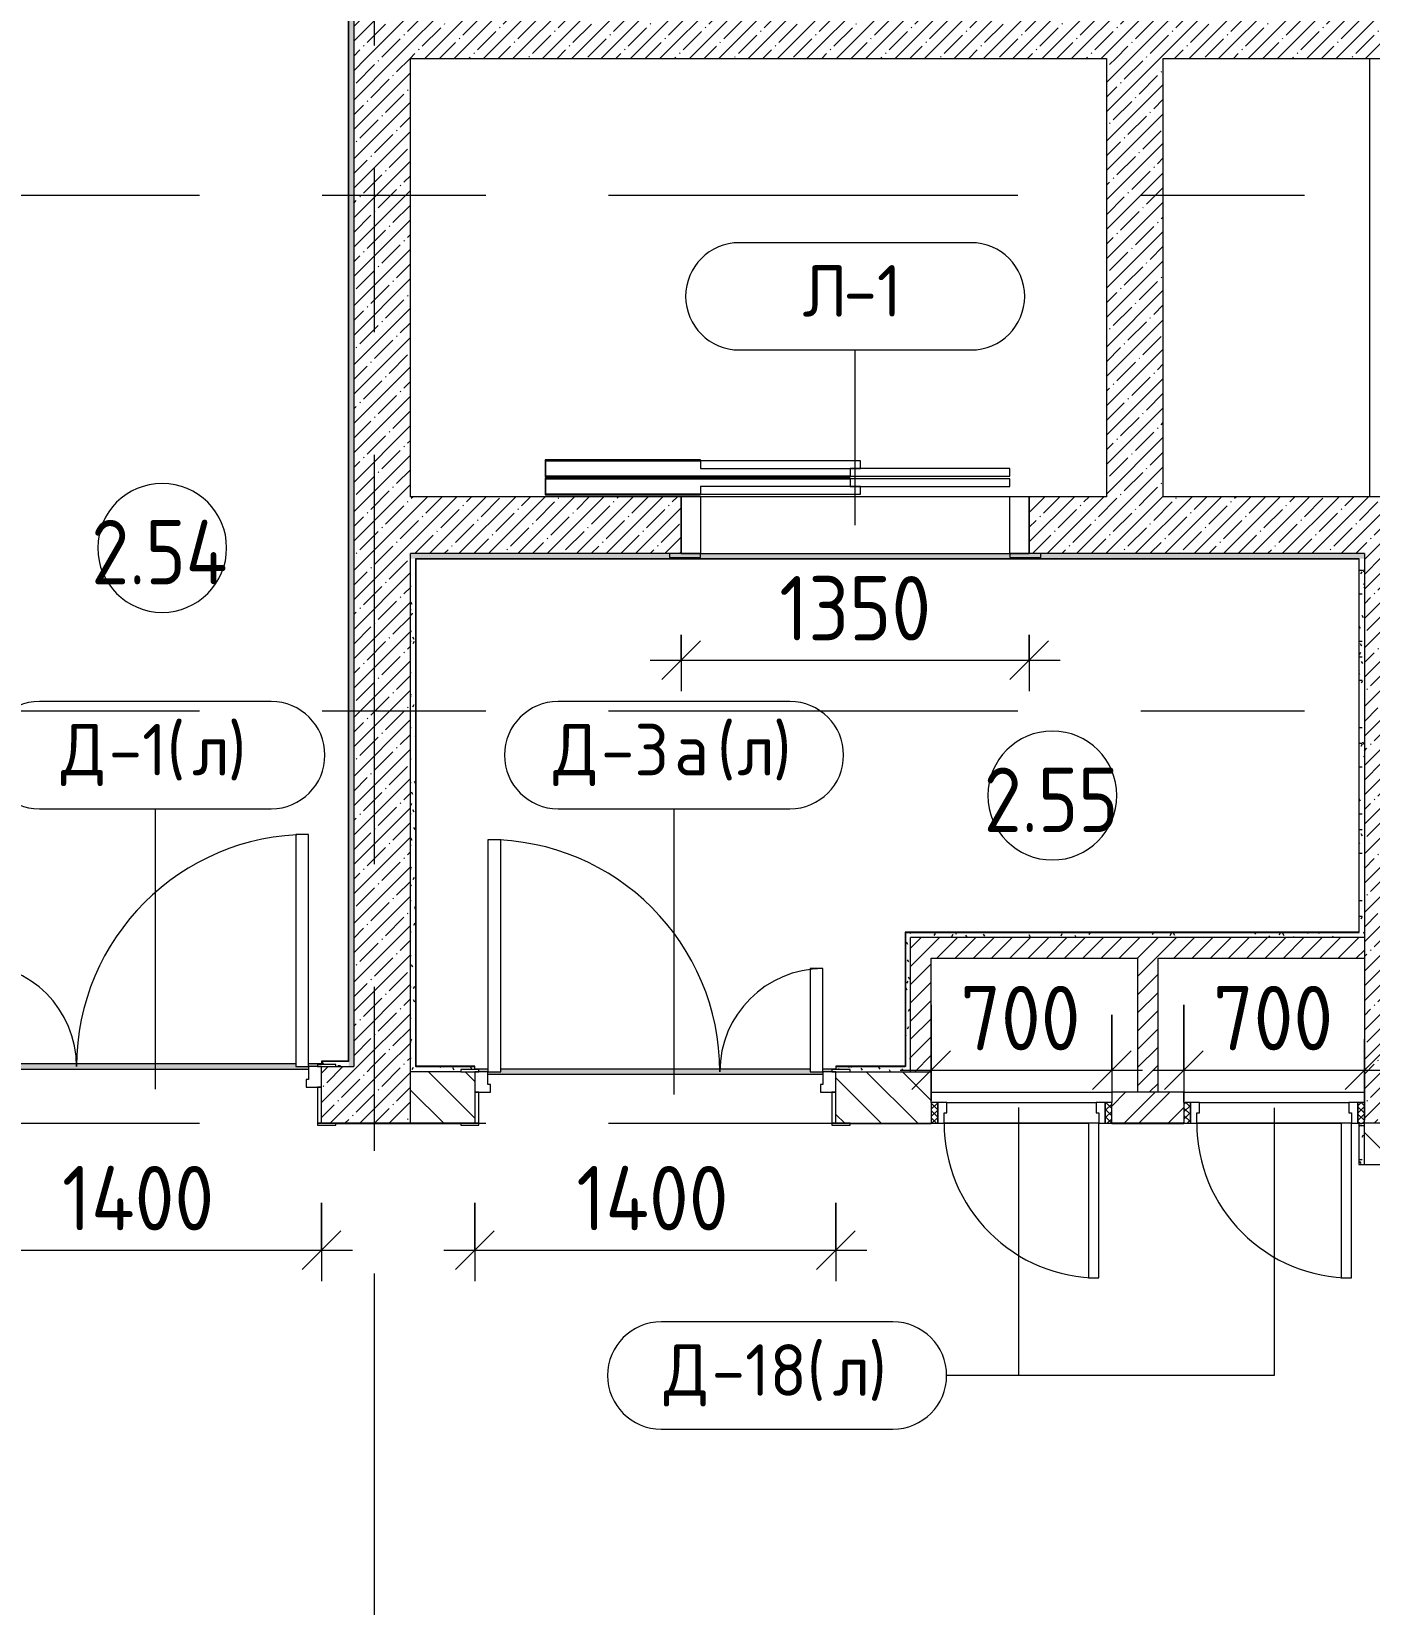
# Model space of a CAD drawing. Header units: millimetres. Extents: x 81632 to 272167, y -8553 to 29000.
# Drawn here: x 93330 to 98520, y 11533 to 17635 of the extents above; entities that cross this region are included whole.
import ezdxf

# ---------------------------------------------------------------- set-up
doc = ezdxf.new("R2010")
doc.units = ezdxf.units.MM
doc.linetypes.add('Осевая', pattern=[3175, 635, -476.25, 1587.5, -476.25])
for name, color, linetype, lineweight in [('A-ANNO-DIMS', 7, 'Continuous', 9), ('A-ANNO-DIMS-100', 7, 'Continuous', 9), ('A-AREA-IDEN', 7, 'Continuous', 9), ('A-DOOR', 7, 'Continuous', 9), ('A-DOOR-FRAM-2', 7, 'Continuous', 9), ('A-DOOR-IDEN', 7, 'Continuous', 9), ('A-WALL', 7, 'Continuous', 9), ('I-WALL', 7, 'Continuous', 9), ('Ограждение', 7, 'Continuous', 9), ('Оси-2', 7, 'Осевая', 9), ('Поручни', 7, 'Continuous', 9)]:
    doc.layers.add(name, color=color, linetype=linetype, lineweight=lineweight)
for name, color, linetype, lineweight, true_color in [('A-DOOR-1', 1, 'Continuous', 9, 0xff0000), ('A-DOOR-2', 1, 'Continuous', 13, 0xff0000), ('A-DOOR-FRAM-1', 1, 'Continuous', 13, 0xff0000), ('A-DOOR-FRAM-3', 1, 'Continuous', 9, 0xff0000), ('A-WALL-1', 7, 'Continuous', 9, 0x3c3c3c), ('A-WALL-FNSH-1', 7, 'Continuous', 9, 0x3c3c3c)]:
    doc.layers.add(name, color=color, linetype=linetype, lineweight=lineweight, true_color=true_color)
doc.styles.add('GOST Common', font='GOST_Common.ttf', dxfattribs={"height": 200})
doc.styles.add('GOST Common_1', font='GOST_Common.ttf', dxfattribs={"width": 0.9, "height": 250})
doc.styles.add('ISOCPEUR', font='isocpeur.ttf', dxfattribs={"width": 0.9, "height": 250})
doc.dimstyles.new('ISO-2_5_0_9К_БОЛЬШОЙ', dxfattribs={"dimscale": 304.8, "dimtxt": 248.995294, "dimasz": 0.492126, "dimexe": 0.393701, "dimexo": 0.984252, "dimgap": 0, "dimtad": 1, "dimdec": 0, "dimrnd": 10, "dimzin": 0, "dimdsep": 46, "dimtxsty": 'ISOCPEUR', "dimblk1": 'OBLIQUE', "dimblk2": 'OBLIQUE', "dimsah": 1, "dimcen": 0.09, "dimdle": 0.393701, "dimazin": 0, "dimtfac": 1, "dimtdec": 4, "dimtix": 1, "dimtmove": 0, "dimatfit": 3, "dimfxl": 1, "dimtvp": 1, "dimtolj": 1, "dimtzin": 0, "dimarcsym": 2})
pattern_1 = [(45, (0, 0), (-57.024626, 57.024626), []), (45, (57.025, 0), (-57.024626, 57.024626), [100.806, -20.161, 3.353, -16.808])]
pattern_2 = [(135, (0, 0), (-70.71068, -70.71068), [])]
pattern_3 = [(45, (0, 0), (-35.35534, 35.35534), [])]
pattern_4 = [(0, (0, 0), (121.92, 30.48), [10.058, -81.382, 10.058, -81.382, -487.68]), (0, (0, 0), (121.92, 30.48), [-182.88, 10.058, -172.822, 10.058, -81.382, -213.36]), (0, (0, 0), (121.92, 30.48), [-457.2, 10.058, -50.902, 10.058, -142.342]), (120, (45.72, 15.24), (-87.356454, 90.345817), [10.058, -81.382, 10.058, -81.382, -487.68]), (120, (45.72, 15.24), (-87.356454, 90.345817), [-182.88, 10.058, -172.822, 10.058, -81.382, -213.36]), (120, (45.72, 15.24), (-87.356454, 90.345817), [-457.2, 10.058, -50.902, 10.058, -142.342]), (240, (60.96, 76.2), (-34.563546, -120.825817), [10.058, -81.382, 10.058, -81.382, -487.68]), (240, (60.96, 76.2), (-34.563546, -120.825817), [-182.88, 10.058, -172.822, 10.058, -81.382, -213.36]), (240, (60.96, 76.2), (-34.563546, -120.825817), [-457.2, 10.058, -50.902, 10.058, -142.342])]

# ---------------------------------------------------------------- blocks, each defined once
blk = doc.blocks.new('110_Дверь_СКБ_2Ст - Д-1_л_Лестничная клетка EIS60 2-32142534-План заполнения и маркировки дверных проемов 2 этажа в осях 23-33')
at = {"layer": 'A-DOOR-1'}
for centre, radius, start, end in [((662.5, 110), 900, 90, 180), ((-637.5, 110), 400, 360, 90)]:
    blk.add_arc(centre, radius, start, end, dxfattribs=at)
at = {"layer": 'A-DOOR-2'}
for p, q in [((662.5, 1010), (612.5, 1010)), ((612.5, 1010), (612.5, 110)), ((662.5, 110), (662.5, 1010)), ((-637.5, 510), (-637.5, 110)), ((-587.5, 510), (-637.5, 510)), ((-587.5, 110), (-587.5, 510)), ((-637.5, 110), (-587.5, 110)), ((612.5, 110), (662.5, 110))]:
    blk.add_line(p, q, dxfattribs=at)
at = {"layer": 'A-DOOR-FRAM-1'}
for p, q in [((-672.5, 118), (-742.5, 118)), ((-742.5, 118), (-742.5, 110)), ((-742.5, 110), (-672.5, 110)), ((-637.5, 110), (-687.5, 110)), ((-687.5, 110), (-687.5, 30)), ((-672.5, 110), (-672.5, 118)), ((-637.5, 60), (-637.5, 110)), ((662.5, 110), (662.5, 60)), ((712.5, 110), (662.5, 110)), ((767.5, 118), (697.5, 118)), ((697.5, 118), (697.5, 110)), ((697.5, 110), (767.5, 110)), ((712.5, 30), (712.5, 110)), ((767.5, 110), (767.5, 118)), ((-687.5, 30), (-627.5, 30)), ((-672.5, 30), (-687.5, 30)), ((-687.5, 30), (-687.5, -110)), ((-672.5, -110), (-672.5, 30)), ((-627.5, 60), (-637.5, 60)), ((-627.5, 30), (-627.5, 60)), ((662.5, 60), (652.5, 60)), ((652.5, 60), (652.5, 30)), ((652.5, 30), (712.5, 30)), ((712.5, 30), (697.5, 30)), ((697.5, 30), (697.5, -110)), ((712.5, -110), (712.5, 30)), ((-672.5, -110), (-742.5, -110)), ((-742.5, -110), (-742.5, -118)), ((-742.5, -118), (-672.5, -118)), ((-687.5, -110), (-672.5, -110)), ((-672.5, -118), (-672.5, -110)), ((697.5, -110), (712.5, -110)), ((767.5, -110), (697.5, -110)), ((697.5, -110), (697.5, -118)), ((697.5, -118), (767.5, -118)), ((767.5, -118), (767.5, -110))]:
    blk.add_line(p, q, dxfattribs=at)
blk = doc.blocks.new('110_Дверь_СКБ_2Ст - Д-3а 1450x2100h_Лестничная клетка из коридора-32352288-План заполнения и маркировки дверных проемов 2 этажа в осях 23-33')
at = {"layer": 'A-DOOR-1'}
for centre, radius, start, end in [((-637.5, 100), 900, 0, 90), ((662.5, 100), 400, 90, 180)]:
    blk.add_arc(centre, radius, start, end, dxfattribs=at)
at = {"layer": 'A-DOOR-2'}
for p, q in [((-637.5, 1000), (-637.5, 100)), ((-587.5, 1000), (-637.5, 1000)), ((-587.5, 100), (-587.5, 1000)), ((662.5, 500), (612.5, 500)), ((612.5, 500), (612.5, 100)), ((662.5, 100), (662.5, 500)), ((-637.5, 100), (-587.5, 100)), ((612.5, 100), (662.5, 100))]:
    blk.add_line(p, q, dxfattribs=at)
at = {"layer": 'A-DOOR-FRAM-1'}
for p, q in [((-672.5, 108), (-742.5, 108)), ((-742.5, 108), (-742.5, 100)), ((-742.5, 100), (-672.5, 100)), ((-637.5, 100), (-687.5, 100)), ((-687.5, 100), (-687.5, 20)), ((-672.5, 100), (-672.5, 108)), ((-637.5, 50), (-637.5, 100)), ((662.5, 100), (662.5, 50)), ((712.5, 100), (662.5, 100)), ((767.5, 108), (697.5, 108)), ((697.5, 108), (697.5, 100)), ((697.5, 100), (767.5, 100)), ((712.5, 20), (712.5, 100)), ((767.5, 100), (767.5, 108)), ((-687.5, 20), (-627.5, 20)), ((-672.5, 20), (-687.5, 20)), ((-687.5, 20), (-687.5, -100)), ((-672.5, -100), (-672.5, 20)), ((-627.5, 50), (-637.5, 50)), ((-627.5, 20), (-627.5, 50)), ((662.5, 50), (652.5, 50)), ((652.5, 50), (652.5, 20)), ((652.5, 20), (712.5, 20)), ((712.5, 20), (697.5, 20)), ((697.5, 20), (697.5, -100)), ((712.5, -100), (712.5, 20)), ((-672.5, -100), (-742.5, -100)), ((-742.5, -100), (-742.5, -108)), ((-742.5, -108), (-672.5, -108)), ((-687.5, -100), (-672.5, -100)), ((-672.5, -108), (-672.5, -100)), ((697.5, -100), (712.5, -100)), ((767.5, -100), (697.5, -100)), ((697.5, -100), (697.5, -108)), ((697.5, -108), (767.5, -108)), ((767.5, -108), (767.5, -100))]:
    blk.add_line(p, q, dxfattribs=at)
blk = doc.blocks.new('110_Дверь_СКБ_1Ст - д-18 700x2100h_Технический шкаф ЭОМ и СС-23698042-План заполнения и маркировки дверных проемов 2 этажа в осях 23-33')
at = {"layer": 'A-DOOR'}
h = blk.add_hatch(dxfattribs=at)
h.set_pattern_fill('FP_28', color=256, style=0, pattern_type=2)
h.set_pattern_definition([(135, (1951.41, 124.685), (-14.14214, -14.14214), []), (225, (1951.41, 124.685), (14.14214, -14.14214), [])])
h.paths.add_polyline_path([(362.5, 60), (337.5, 60), (337.5, -20), (362.5, -20)])
at = {"layer": 'A-DOOR-FRAM-2'}
h = blk.add_hatch(dxfattribs=at)
h.set_pattern_fill('FP_29', color=256, style=0, pattern_type=2)
h.set_pattern_definition([(45, (-171.384, 124.685), (-14.1421, 14.1421), []), (135, (-171.384, 124.685), (-14.1421, -14.1421), [])])
h.paths.add_polyline_path([(-312.5, 60), (-337.5, 60), (-337.5, -20), (-312.5, -20)])
at = {"layer": 'A-DOOR-1'}
blk.add_arc((-287.5, 60), 600, 360, 90, dxfattribs=at)
at = {"layer": 'A-DOOR-2'}
for p, q in [((-287.5, 660), (-287.5, 60)), ((-247.5, 660), (-287.5, 660)), ((-247.5, 60), (-247.5, 660)), ((-287.5, 60), (-247.5, 60))]:
    blk.add_line(p, q, dxfattribs=at)
at = {"layer": 'A-DOOR-FRAM-1'}
for p, q in [((-312.5, 60), (-337.5, 60)), ((-337.5, 60), (-337.5, -20)), ((-287.5, 60), (-312.5, 60)), ((-312.5, 60), (-312.5, -20)), ((-312.5, -20), (-312.5, 60)), ((-287.5, 20), (-287.5, 60)), ((-277.5, 20), (-287.5, 20)), ((-277.5, -20), (-277.5, 20)), ((312.5, 20), (302.5, 20)), ((302.5, 20), (302.5, -20)), ((312.5, 60), (312.5, 20)), ((337.5, 60), (312.5, 60)), ((337.5, -20), (337.5, 60)), ((362.5, 60), (337.5, 60)), ((337.5, 60), (337.5, -20)), ((362.5, -20), (362.5, 60)), ((-337.5, -20), (-312.5, -20)), ((-312.5, -20), (-277.5, -20)), ((302.5, -20), (337.5, -20)), ((337.5, -20), (362.5, -20))]:
    blk.add_line(p, q, dxfattribs=at)
at = {"layer": 'A-DOOR-FRAM-3'}
for p, q in [((-247.5, 60), (312.5, 60)), ((302.5, -20), (-277.5, -20))]:
    blk.add_line(p, q, dxfattribs=at)
blk = doc.blocks.new('DOR_Дверь лифта - 1350х2050h-19118285-План заполнения и маркировки дверных проемов 2 этажа в осях 23-33')
at = {"layer": 'A-DOOR-1'}
for p, q in [((600, 110), (-600, 110)), ((-600, 110), (-600, -110)), ((600, -110), (600, 110)), ((-600, -110), (600, -110)), ((-20, -120), (-20, -150)), ((600, -120), (-20, -120)), ((600, -150), (600, -120)), ((-600, -150), (-600, -180)), ((20, -150), (-600, -150)), ((-600, -180), (20, -180)), ((-20, -150), (600, -150)), ((20, -180), (20, -150)), ((-600, -190), (-600, -220)), ((20, -190), (-600, -190)), ((-600, -220), (20, -220)), ((-20, -220), (-20, -250)), ((600, -220), (-20, -220)), ((20, -220), (20, -190)), ((600, -250), (600, -220)), ((-20, -250), (600, -250))]:
    blk.add_line(p, q, dxfattribs=at)
at = {"layer": 'A-DOOR-2'}
for p, q in [((-600, 125), (-720, 125)), ((-720, 125), (-720, 110)), ((-600, 110), (-600, 125)), ((720, 125), (600, 125)), ((600, 125), (600, 110)), ((720, 110), (720, 125)), ((-720, 110), (-600, 110)), ((-675, 110), (-675, -110)), ((-600, 110), (-675, 110)), ((675, 110), (600, 110)), ((600, 110), (720, 110)), ((675, -110), (675, 110)), ((-675, -110), (-600, -110)), ((600, -110), (675, -110))]:
    blk.add_line(p, q, dxfattribs=at)
at = {"layer": 'A-DOOR-FRAM-1'}
for p, q in [((600, -117), (600, -120)), ((1203, -117), (600, -117)), ((600, -120), (1200, -120)), ((1200, -120), (1200, -180)), ((1203, -183), (1203, -117)), ((1200, -180), (20, -180)), ((20, -180), (20, -183)), ((20, -183), (1203, -183)), ((1203, -187), (20, -187)), ((20, -187), (20, -190)), ((20, -190), (1200, -190)), ((1200, -190), (1200, -250)), ((1203, -253), (1203, -187)), ((600, -250), (600, -253)), ((1200, -250), (600, -250)), ((600, -253), (1203, -253))]:
    blk.add_line(p, q, dxfattribs=at)
blk = doc.blocks.new('Ограждение - Ограждение-32875246-План заполнения и маркировки дверных проемов 2 этажа в осях 23-33')
at = {"layer": 'Ограждение'}
h = blk.add_hatch(color=256, dxfattribs=at)
h.paths.add_polyline_path([(94405, 13610), (94405, 13620), (94355, 13620), (94355, 13630), (93155, 13630), (93155, 13620), (93105, 13620), (93105, 13610), (94355, 13610)])
h.paths.add_polyline_path([(94405, 13620), (94440, 13620), (94440, 13628), (94455, 13628), (94455, 13630), (94405, 13630)])
h.paths.add_polyline_path([(93070, 13620), (93105, 13620), (93105, 13630), (93070, 13630), (93070, 13628)])
at = {"layer": 'Поручни'}
for p, q in [((93070, 13628), (93070, 13630)), ((93105, 13630), (93070, 13630)), ((93105, 13610), (94405, 13610)), ((94355, 13630), (93155, 13630)), ((94455, 13630), (94405, 13630))]:
    blk.add_line(p, q, dxfattribs=at)
blk = doc.blocks.new('Ограждение - Ограждение-32875302-План заполнения и маркировки дверных проемов 2 этажа в осях 23-33')
at = {"layer": 'Ограждение'}
h = blk.add_hatch(color=256, dxfattribs=at)
h.paths.add_polyline_path([(96400, 13590), (96400, 13600), (96350, 13600), (96350, 13610), (95150, 13610), (95150, 13600), (95100, 13600), (95100, 13590), (96350, 13590)])
h.paths.add_polyline_path([(95100, 13600), (95100, 13610), (95050, 13610), (95050, 13608), (95065, 13608), (95065, 13600)])
h.paths.add_polyline_path([(96435, 13600), (96435, 13608), (96450, 13608), (96450, 13610), (96400, 13610), (96400, 13600)])
at = {"layer": 'Поручни'}
for p, q in [((95100, 13610), (95050, 13610)), ((96350, 13610), (95150, 13610)), ((96450, 13610), (96400, 13610)), ((95100, 13590), (96400, 13590))]:
    blk.add_line(p, q, dxfattribs=at)
blk = doc.blocks.new('М_двери - Типоразмер_рамка-25223575-План заполнения и маркировки дверных проемов 2 этажа в осях 23-33')
at = {"layer": 'A-DOOR-IDEN'}
for p, q in [((4.496, 2.08), (-4.496, 2.08)), ((-4.496, -2.08), (4.496, -2.08))]:
    blk.add_line(p, q, dxfattribs=at)
for centre, start, end in [((-4.496, 0), 90, 270), ((4.496, 0), 270, 90)]:
    blk.add_arc(centre, 2.08, start, end, dxfattribs=at)
blk = doc.blocks.new('DIMBLOCK38-План заполнения и маркировки дверных проемов 2 этажа в осях 23-33')
at = {"layer": 'A-ANNO-DIMS-100'}
for p, q in [((93055, 13092), (93055, 12787.9)), ((93055, 12907.9), (93055, 13092)), ((94455, 13092), (94455, 12787.9)), ((94455, 12907.9), (94455, 13092)), ((92935, 12907.9), (94575, 12907.9))]:
    blk.add_line(p, q, dxfattribs=at)
at = {"layer": 'A-ANNO-DIMS-100', "lineweight": 20}
for p, q in [((93055, 12907.9), (93130, 12982.9)), ((94455, 12907.9), (94530, 12982.9)), ((93055, 12907.9), (92980, 12832.9)), ((94455, 12907.9), (94380, 12832.9))]:
    blk.add_line(p, q, dxfattribs=at)
at = {"layer": 'A-ANNO-DIMS-100', "color": 0, "insert": (93448.5, 13234.5), "char_height": 250, "width": 735.494, "attachment_point": 1, "line_spacing_factor": 1.149209, "style": 'ISOCPEUR'}
blk.add_mtext('1400', dxfattribs=at)
blk = doc.blocks.new('_Oblique')
at = {"color": 0, "linetype": 'ByBlock', "lineweight": -2}
blk.add_line((-0.5, -0.5), (0.5, 0.5), dxfattribs=at)
blk = doc.blocks.new('DIMBLOCK39-План заполнения и маркировки дверных проемов 2 этажа в осях 23-33')
at = {"layer": 'A-ANNO-DIMS-100'}
for p, q in [((95050, 13092), (95050, 12787.9)), ((95050, 12907.9), (95050, 13092)), ((96450, 13092), (96450, 12787.9)), ((96450, 12907.9), (96450, 13092)), ((94930, 12907.9), (96570, 12907.9))]:
    blk.add_line(p, q, dxfattribs=at)
at = {"layer": 'A-ANNO-DIMS-100', "lineweight": 20}
for p, q in [((95050, 12907.9), (95125, 12982.9)), ((96450, 12907.9), (96525, 12982.9)), ((95050, 12907.9), (94975, 12832.9)), ((96450, 12907.9), (96375, 12832.9))]:
    blk.add_line(p, q, dxfattribs=at)
at = {"layer": 'A-ANNO-DIMS-100', "color": 0, "insert": (95443.5, 13234.5), "char_height": 250, "width": 735.494, "attachment_point": 1, "line_spacing_factor": 1.149209, "style": 'ISOCPEUR'}
blk.add_mtext('1400', dxfattribs=at)
blk = doc.blocks.new('DIMBLOCK40-План заполнения и маркировки дверных проемов 2 этажа в осях 23-33')
at = {"layer": 'A-ANNO-DIMS-100'}
for p, q in [((96820, 13860), (96820, 13486.4)), ((96820, 13606.4), (96820, 13860)), ((97520, 13820), (97520, 13486.4)), ((97520, 13606.4), (97520, 13820)), ((96700, 13606.4), (97640, 13606.4))]:
    blk.add_line(p, q, dxfattribs=at)
at = {"layer": 'A-ANNO-DIMS-100', "lineweight": 20}
for p, q in [((96820, 13606.4), (96895, 13681.4)), ((97520, 13606.4), (97595, 13681.4)), ((96820, 13606.4), (96745, 13531.4)), ((97520, 13606.4), (97445, 13531.4))]:
    blk.add_line(p, q, dxfattribs=at)
at = {"layer": 'A-ANNO-DIMS-100', "color": 0, "insert": (96933, 13933), "char_height": 250, "width": 568.858, "attachment_point": 1, "line_spacing_factor": 1.149209, "style": 'ISOCPEUR'}
blk.add_mtext('700', dxfattribs=at)
blk = doc.blocks.new('DIMBLOCK41-План заполнения и маркировки дверных проемов 2 этажа в осях 23-33')
at = {"layer": 'A-ANNO-DIMS-100'}
for p, q in [((97800, 13860), (97800, 13486.4)), ((97800, 13606.4), (97800, 13860)), ((98500, 13412.4), (98500, 13726.4)), ((97680, 13606.4), (98620, 13606.4)), ((98500, 13606.4), (98500, 13412.4))]:
    blk.add_line(p, q, dxfattribs=at)
at = {"layer": 'A-ANNO-DIMS-100', "lineweight": 20}
for p, q in [((97800, 13606.4), (97875, 13681.4)), ((98500, 13606.4), (98575, 13681.4)), ((97800, 13606.4), (97725, 13531.4)), ((98500, 13606.4), (98425, 13531.4))]:
    blk.add_line(p, q, dxfattribs=at)
at = {"layer": 'A-ANNO-DIMS-100', "color": 0, "insert": (97913, 13933), "char_height": 250, "width": 568.858, "attachment_point": 1, "line_spacing_factor": 1.149209, "style": 'ISOCPEUR'}
blk.add_mtext('700', dxfattribs=at)
blk = doc.blocks.new('Марка_Помещения - Номер-25198446-План заполнения и маркировки дверных проемов 2 этажа в осях 23-33')
at = {"layer": 'A-AREA-IDEN'}
for start, end in [(360, 180), (180, 360)]:
    blk.add_arc((0, 0), 2.5, start, end, dxfattribs=at)
blk = doc.blocks.new('DIMBLOCK47-План заполнения и маркировки дверных проемов 2 этажа в осях 23-33')
at = {"layer": 'A-ANNO-DIMS-100'}
for p, q in [((95850, 15295), (95850, 15076)), ((95850, 15196), (95850, 15295)), ((97200, 15295), (97200, 15076)), ((97200, 15196), (97200, 15295)), ((95730, 15196), (97320, 15196))]:
    blk.add_line(p, q, dxfattribs=at)
at = {"layer": 'A-ANNO-DIMS-100', "lineweight": 20}
for p, q in [((95850, 15196), (95925, 15271)), ((97200, 15196), (97275, 15271)), ((95850, 15196), (95775, 15121)), ((97200, 15196), (97125, 15121))]:
    blk.add_line(p, q, dxfattribs=at)
at = {"layer": 'A-ANNO-DIMS-100', "color": 0, "insert": (96230.5, 15522.6), "char_height": 250, "width": 706.764, "attachment_point": 1, "line_spacing_factor": 1.149209, "style": 'ISOCPEUR'}
blk.add_mtext('1350', dxfattribs=at)

msp = doc.modelspace()

# ---------------------------------------------------------------- hatches: boundary and pattern name
at = {"layer": 'I-WALL'}
h = msp.add_hatch(dxfattribs=at)
h.set_pattern_fill('FP_38', color=256, style=0, pattern_type=2)
h.set_pattern_definition(pattern_4)
h.paths.add_polyline_path([(94580, 13620), (94580, 17770), (94560, 17770), (94560, 13620)])
h = msp.add_hatch(dxfattribs=at)
h.set_pattern_fill('FP_2', color=256, style=0, pattern_type=2)
h.set_pattern_definition(pattern_1)
h.paths.add_polyline_path([(100800, 17530), (100800, 17750), (94580, 17750), (94580, 17530), (100720, 17530)])
h = msp.add_hatch(dxfattribs=at)
h.set_pattern_fill('FP_2', color=256, style=0, pattern_type=2)
h.set_pattern_definition(pattern_1)
h.paths.add_polyline_path([(94800, 13620), (94800, 17530), (94580, 17530), (94580, 13620), (94747.5, 13620)])
h = msp.add_hatch(dxfattribs=at)
h.set_pattern_fill('FP_2', color=256, style=0, pattern_type=2)
h.set_pattern_definition(pattern_1)
h.paths.add_polyline_path([(97720, 15830), (97720, 17530), (97500, 17530), (97500, 15830)])
h = msp.add_hatch(dxfattribs=at)
h.set_pattern_fill('FP_2', color=256, style=0, pattern_type=2)
h.set_pattern_definition(pattern_1)
h.paths.add_polyline_path([(98500, 15610), (98720, 15610), (98720, 15830), (97200, 15830), (97200, 15610), (97290.5, 15610)])
h.paths.add_polyline_path([(94800, 15610), (95850, 15610), (95850, 15830), (94800, 15830)])
h = msp.add_hatch(dxfattribs=at)
h.set_pattern_fill('FP_38', color=256, style=0, pattern_type=2)
h.set_pattern_definition(pattern_4)
h.paths.add_polyline_path([(98480, 15590), (98500, 15590), (98500, 15610), (94800, 15610), (94800, 15590), (98479, 15590)])
h = msp.add_hatch(dxfattribs=at)
h.set_pattern_fill('FP_38', color=256, style=0, pattern_type=2)
h.set_pattern_definition(pattern_4)
h.paths.add_polyline_path([(94800, 13600), (94820, 13600), (94820, 15590), (94800, 15590), (94800, 13620)])
h = msp.add_hatch(dxfattribs=at)
h.set_pattern_fill('FP_38', color=256, style=0, pattern_type=2)
h.set_pattern_definition(pattern_4)
h.paths.add_polyline_path([(98500, 14140), (98500, 15590), (98480, 15590), (98480, 14140)])
h = msp.add_hatch(dxfattribs=at)
h.set_pattern_fill('FP_2', color=256, style=0, pattern_type=2)
h.set_pattern_definition(pattern_1)
h.paths.add_polyline_path([(98500, 13400), (98720, 13400), (98720, 15610), (98500, 15610), (98500, 13480)])
h = msp.add_hatch(dxfattribs=at)
h.set_pattern_fill('FP_38', color=256, style=0, pattern_type=2)
h.set_pattern_definition(pattern_4)
h.paths.add_polyline_path([(96740, 13620), (96740, 14140), (96720, 14140), (96720, 13620)])
h = msp.add_hatch(dxfattribs=at)
h.set_pattern_fill('FP_38', color=256, style=0, pattern_type=2)
h.set_pattern_definition(pattern_4)
h.paths.add_polyline_path([(98500, 14120), (98500, 14140), (96740, 14140), (96740, 14120), (97290.5, 14120)])
h = msp.add_hatch(dxfattribs=at)
h.set_pattern_fill('FP_5', color=256, style=0, pattern_type=2)
h.set_pattern_definition(pattern_3)
h.paths.add_polyline_path([(96820, 13600), (96820, 14120), (96740, 14120), (96740, 13600)])
h = msp.add_hatch(dxfattribs=at)
h.set_pattern_fill('FP_5', color=256, style=0, pattern_type=2)
h.set_pattern_definition(pattern_3)
h.paths.add_polyline_path([(98500, 14040), (98500, 14120), (96820, 14120), (96820, 14040), (97700, 14040)])
h = msp.add_hatch(dxfattribs=at)
h.set_pattern_fill('FP_5', color=256, style=0, pattern_type=2)
h.set_pattern_definition(pattern_3)
h.paths.add_polyline_path([(97700, 13520), (97700, 14040), (97620, 14040), (97620, 13520)])
h = msp.add_hatch(dxfattribs=at)
h.set_pattern_fill('FP_38', color=256, style=0, pattern_type=2)
h.set_pattern_definition(pattern_4)
h.paths.add_polyline_path([(94560, 13620), (94559, 13640), (94455, 13640), (94455, 13628), (94510, 13628), (94510, 13620)])
h.paths.add_polyline_path([(93055, 13628), (93055, 13640), (93030, 13640), (93030, 13628), (93053.4, 13628)])
h = msp.add_hatch(dxfattribs=at)
h.set_pattern_fill('FP_2', color=256, style=0, pattern_type=2)
h.set_pattern_definition(pattern_1)
h.paths.add_polyline_path([(94688.3, 13400), (94800, 13400), (94800, 13620), (94455, 13620), (94455, 13400), (94510, 13400)])
h.paths.add_polyline_path([(93050, 13400), (93055, 13400), (93055, 13620), (93050, 13620), (93050, 13542.4)])
h = msp.add_hatch(dxfattribs=at)
h.set_pattern_fill('FP_38', color=256, style=0, pattern_type=2)
h.set_pattern_definition(pattern_4)
h.paths.add_polyline_path([(96740, 13600), (96740, 13620), (96450, 13620), (96450, 13608), (96505, 13608), (96505, 13600)])
h.paths.add_polyline_path([(94820, 13600), (94995, 13600), (94995, 13608), (95050, 13608), (95050, 13620), (94820, 13620)])
h = msp.add_hatch(dxfattribs=at)
h.set_pattern_fill('FP_4', color=256, style=0, pattern_type=2)
h.set_pattern_definition(pattern_2)
h.paths.add_polyline_path([(96450, 13400), (96820, 13400), (96820, 13600), (96450, 13600), (96450, 13520)])
h.paths.add_polyline_path([(95050, 13400), (95050, 13600), (94800, 13600), (94800, 13400), (94995, 13400)])
h = msp.add_hatch(dxfattribs=at)
h.set_pattern_fill('FP_37', color=256, style=0, pattern_type=2)
h.set_pattern_definition([(45, (0, 0), (-85.53659, 85.53659), []), (45, (57.02, 0), (-85.53659, 85.53659), [])])
h.paths.add_polyline_path([(97800, 13400), (97800, 13520), (97520, 13520), (97520, 13400)])
h = msp.add_hatch(dxfattribs=at)
h.set_pattern_fill('FP_38', color=256, style=0, pattern_type=2)
h.set_pattern_definition(pattern_4)
h.paths.add_polyline_path([(98500, 13240), (98500, 13390), (98480, 13390), (98480, 13240)])
h = msp.add_hatch(dxfattribs=at)
h.set_pattern_fill('FP_4', color=256, style=0, pattern_type=2)
h.set_pattern_definition(pattern_2)
h.paths.add_polyline_path([(98700, 11320), (98700, 11340), (98500, 11340), (98500, 11320)])
h.paths.add_polyline_path([(98562, 13240), (98700, 13240), (98700, 13400), (98500, 13400), (98500, 13240)])

# ---------------------------------------------------------------- linework, layer by layer
at = {"layer": 'A-DOOR-IDEN'}
for p, q in [((96525, 15720), (96525, 16399.5)), ((93811.2, 13532.3), (93810.5, 14619.9)), ((95822.4, 13511.8), (95822.4, 14619.9)), ((97158.8, 13461.2), (97158.8, 12421.6)), ((98150, 13460), (98150, 12421.6)), ((98150, 12421.6), (96879.7, 12421.6)), ((97158.8, 12421.6), (96879.7, 12421.6))]:
    msp.add_line(p, q, dxfattribs=at)
at = {"layer": 'A-WALL'}
for p, q in [((94560, 17770), (94560, 13640)), ((98720, 15830), (98520, 15830)), ((94800, 13400), (94800, 15610)), ((98480, 15590), (94820, 15590)), ((94820, 15590), (94820, 13620)), ((98480, 14140), (98480, 15590)), ((98500, 15610), (98500, 13480)), ((96740, 14140), (98480, 14140)), ((96740, 13600), (96740, 14120)), ((94510, 13620), (94580, 13620)), ((94995, 13600), (94800, 13600)), ((96505, 13600), (96820, 13600)), ((94510, 13400), (94800, 13400)), ((94995, 13400), (94510, 13400)), ((96505, 13400), (96820, 13400)), ((98500, 13240), (98500, 13400))]:
    msp.add_line(p, q, dxfattribs=at)
at = {"layer": 'A-WALL-1'}
for p, q in [((94580, 17750), (94580, 13620)), ((94800, 15830), (94800, 17530)), ((94800, 17530), (97500, 17530)), ((97500, 17530), (97500, 15830)), ((97720, 17530), (100720, 17530)), ((97720, 15830), (97720, 17530)), ((98520, 17530), (98520, 15830)), ((95850, 15830), (94800, 15830)), ((95850, 15610), (95850, 15830)), ((97500, 15830), (97200, 15830)), ((97200, 15830), (97200, 15610)), ((98520, 15830), (97720, 15830)), ((95925, 15610), (94800, 15610)), ((98500, 15610), (97125, 15610)), ((96720, 14140), (96720, 13620)), ((98500, 14120), (96740, 14120)), ((96820, 13480), (96820, 14040)), ((96820, 14040), (97620, 14040)), ((97620, 14040), (97620, 13520)), ((97700, 14040), (98500, 14040)), ((97700, 13520), (97700, 14040)), ((94560, 13640), (94455, 13640)), ((94455, 13640), (94455, 13628)), ((94821, 13620), (94820, 13620)), ((95050, 13608), (95050, 13620)), ((96450, 13620), (96450, 13608)), ((96720, 13620), (96719, 13620)), ((97800, 13520), (97520, 13520)), ((97520, 13520), (97520, 13480)), ((97800, 13480), (97800, 13520)), ((97520, 13400), (97800, 13400)), ((98500, 13390), (98480, 13390)), ((98720, 13400), (98500, 13400)), ((98480, 13240), (98720, 13240))]:
    msp.add_line(p, q, dxfattribs=at)
at = {"layer": 'A-WALL-FNSH-1'}
for p, q in [((94559, 17771), (94559, 13640)), ((94821, 15589), (98479, 15589)), ((94821, 15589), (94821, 13620)), ((98479, 15589), (98479, 14141)), ((96719, 14141), (96719, 13621)), ((98479, 14141), (96719, 14141)), ((96720, 14140), (96740, 14140)), ((94560, 13641), (94455, 13641)), ((94455, 13641), (94455, 13640)), ((95050, 13621), (94821, 13621)), ((94821, 13620), (95050, 13620)), ((95050, 13620), (95050, 13621)), ((96719, 13621), (96450, 13621)), ((96450, 13621), (96450, 13620)), ((96450, 13620), (96719, 13620)), ((94510, 13399), (94995, 13399)), ((96505, 13399), (96820, 13399)), ((96820, 13399), (96820, 13400)), ((97800, 13400), (97520, 13400)), ((97520, 13400), (97520, 13399)), ((97520, 13399), (97800, 13399)), ((97800, 13399), (97800, 13400)), ((98479, 13400), (98479, 13240)), ((98480, 13399), (98490, 13399)), ((98480, 13240), (98480, 13399)), ((98490, 13399), (98490, 13400)), ((98479, 13240), (98480, 13240))]:
    msp.add_line(p, q, dxfattribs=at)
at = {"layer": 'I-WALL'}
for p, q in [((96820, 13520), (97520, 13520)), ((97800, 13520), (98500, 13520)), ((97430, 13399), (96820, 13399)), ((97520, 13399), (97470, 13399)), ((98410, 13399), (97800, 13399)), ((98479, 13399), (98450, 13399))]:
    msp.add_line(p, q, dxfattribs=at)
at = {"layer": 'Оси-2'}
for p, q in [((94660, 593.7), (94660, 19415.1)), ((84932.5, 17000), (122760, 17000)), ((84932.5, 15000), (122160, 15000)), ((84932.5, 13400), (119719, 13400))]:
    msp.add_line(p, q, dxfattribs=at)

# ---------------------------------------------------------------- block references
at = {"layer": 'A-AREA-IDEN', "xscale": 99.99999999999993, "yscale": 99.99999999999993, "zscale": 99.99999999999993}
for p in [(93837.1, 15631.8), (97289.7, 14671.2)]:
    msp.add_blockref('Марка_Помещения - Номер-25198446-План заполнения и маркировки дверных проемов 2 этажа в осях 23-33', p, dxfattribs=at)
at = {"layer": 'A-DOOR-1', "rotation": 180}
for name, p in [('DOR_Дверь лифта - 1350х2050h-19118285-План заполнения и маркировки дверных проемов 2 этажа в осях 23-33', (96525, 15720)), ('110_Дверь_СКБ_1Ст - д-18 700x2100h_Технический шкаф ЭОМ и СС-23698042-План заполнения и маркировки дверных проемов 2 этажа в осях 23-33', (97182.5, 13460)), ('110_Дверь_СКБ_1Ст - д-18 700x2100h_Технический шкаф ЭОМ и СС-23698042-План заполнения и маркировки дверных проемов 2 этажа в осях 23-33', (98162.5, 13460))]:
    msp.add_blockref(name, p, dxfattribs=at)
at = {"layer": 'A-DOOR-1'}
for name, p in [('110_Дверь_СКБ_2Ст - Д-1_л_Лестничная клетка EIS60 2-32142534-План заполнения и маркировки дверных проемов 2 этажа в осях 23-33', (93742.5, 13510)), ('110_Дверь_СКБ_2Ст - Д-3а 1450x2100h_Лестничная клетка из коридора-32352288-План заполнения и маркировки дверных проемов 2 этажа в осях 23-33', (95737.5, 13500))]:
    msp.add_blockref(name, p, dxfattribs=at)
at = {"layer": 'A-DOOR-IDEN', "xscale": 99.99999999999993, "yscale": 99.99999999999993, "zscale": 99.99999999999993}
for p in [(96525, 16607.5), (93810.5, 14827.9), (95822.4, 14827.9), (96222, 12421.6)]:
    msp.add_blockref('М_двери - Типоразмер_рамка-25223575-План заполнения и маркировки дверных проемов 2 этажа в осях 23-33', p, dxfattribs=at)
at = {"layer": 'Поручни'}
for name in ['Ограждение - Ограждение-32875246-План заполнения и маркировки дверных проемов 2 этажа в осях 23-33', 'Ограждение - Ограждение-32875302-План заполнения и маркировки дверных проемов 2 этажа в осях 23-33']:
    msp.add_blockref(name, (0, 0), dxfattribs=at)

# ---------------------------------------------------------------- texts
at = {"layer": 'A-AREA-IDEN', "char_height": 250, "attachment_point": 1, "style": 'GOST Common_1'}
for s, insert, width in [('2.54', (93562.3, 15740.4), 685.443), ('2.55', (97023.9, 14779.7), 663.797)]:
    msp.add_mtext(s, dxfattribs=dict(at, insert=insert, width=width))
at = {"layer": 'A-DOOR-IDEN', "char_height": 200, "attachment_point": 1, "style": 'GOST Common'}
for s, insert, width in [('\\fGOST Common|b0|i0|c204|p34|;Л', (96320.8, 16728.8), 192.405), ('-1', (96479.5, 16728.8), 296.624), ('-1(', (93629.4, 14949.2), 392.827), ('\\fGOST Common|b0|i0|c204|p34|;)', (94092.5, 14949.2), 96.202), ('-3', (95538.8, 14949.2), 344.726), ('\\fGOST Common|b0|i0|c204|p34|;(', (95988.6, 14949.2), 96.202), ('\\fGOST Common|b0|i0|c204|p34|;)', (96206.9, 14949.2), 96.202), ('\\fGOST Common|b0|i0|c204|p34|;Д', (93444.2, 14949.2), 224.472), ('\\fGOST Common|b0|i0|c204|p34|;л', (93953.6, 14949.2), 168.354), ('\\fGOST Common|b0|i0|c204|p34|;Д', (95353.6, 14949.2), 224.472), ('\\fGOST Common|b0|i0|c204|p34|;а', (95823.2, 14949.2), 200.422), ('\\fGOST Common|b0|i0|c204|p34|;л', (96068, 14949.2), 168.354), ('\\fGOST Common|b0|i0|c204|p34|;Д', (95782.8, 12542.8), 224.472), ('-18(', (95968, 12542.8), 569.198), ('\\fGOST Common|b0|i0|c204|p34|;)', (96576.6, 12542.8), 96.202), ('\\fGOST Common|b0|i0|c204|p34|;л', (96437.6, 12542.8), 168.354)]:
    msp.add_mtext(s, dxfattribs=dict(at, insert=insert, width=width))

# ---------------------------------------------------------------- dimensions: what is measured, and where the dimension line sits
at = {"layer": 'A-ANNO-DIMS'}
for base, p1, p2, override, picture, middle in [((97200, 15196), (95850, 15595), (97200, 15595), {"dimpost": '<>', "dimfxl": 1350}, 'DIMBLOCK47-План заполнения и маркировки дверных проемов 2 этажа в осях 23-33', (96525, 15321)), ((97520, 13606.4), (96820, 13560), (97520, 13520), {"dimpost": '<>', "dimfxl": 701.141926}, 'DIMBLOCK40-План заполнения и маркировки дверных проемов 2 этажа в осях 23-33', (97170, 13731.4)), ((98500, 13606.4), (97800, 13560), (98500, 13712.4), {"dimpost": '<>', "dimfxl": 716.402559}, 'DIMBLOCK41-План заполнения и маркировки дверных проемов 2 этажа в осях 23-33', (98150, 13731.4)), ((94455, 12907.9), (93055, 13392), (94455, 13392), {"dimpost": '<>', "dimfxl": 1400}, 'DIMBLOCK38-План заполнения и маркировки дверных проемов 2 этажа в осях 23-33', (93755, 13032.9)), ((96450, 12907.9), (95050, 13392), (96450, 13392), {"dimpost": '<>', "dimfxl": 1400}, 'DIMBLOCK39-План заполнения и маркировки дверных проемов 2 этажа в осях 23-33', (95750, 13032.9))]:
    dim = msp.add_linear_dim(base=base, p1=p1, p2=p2, dimstyle='ISO-2_5_0_9К_БОЛЬШОЙ', override=override, dxfattribs=at)
    dim.commit()
    dim.dimension.update_dxf_attribs({"geometry": picture, "text_midpoint": middle})

doc.saveas('drawing.dxf')
